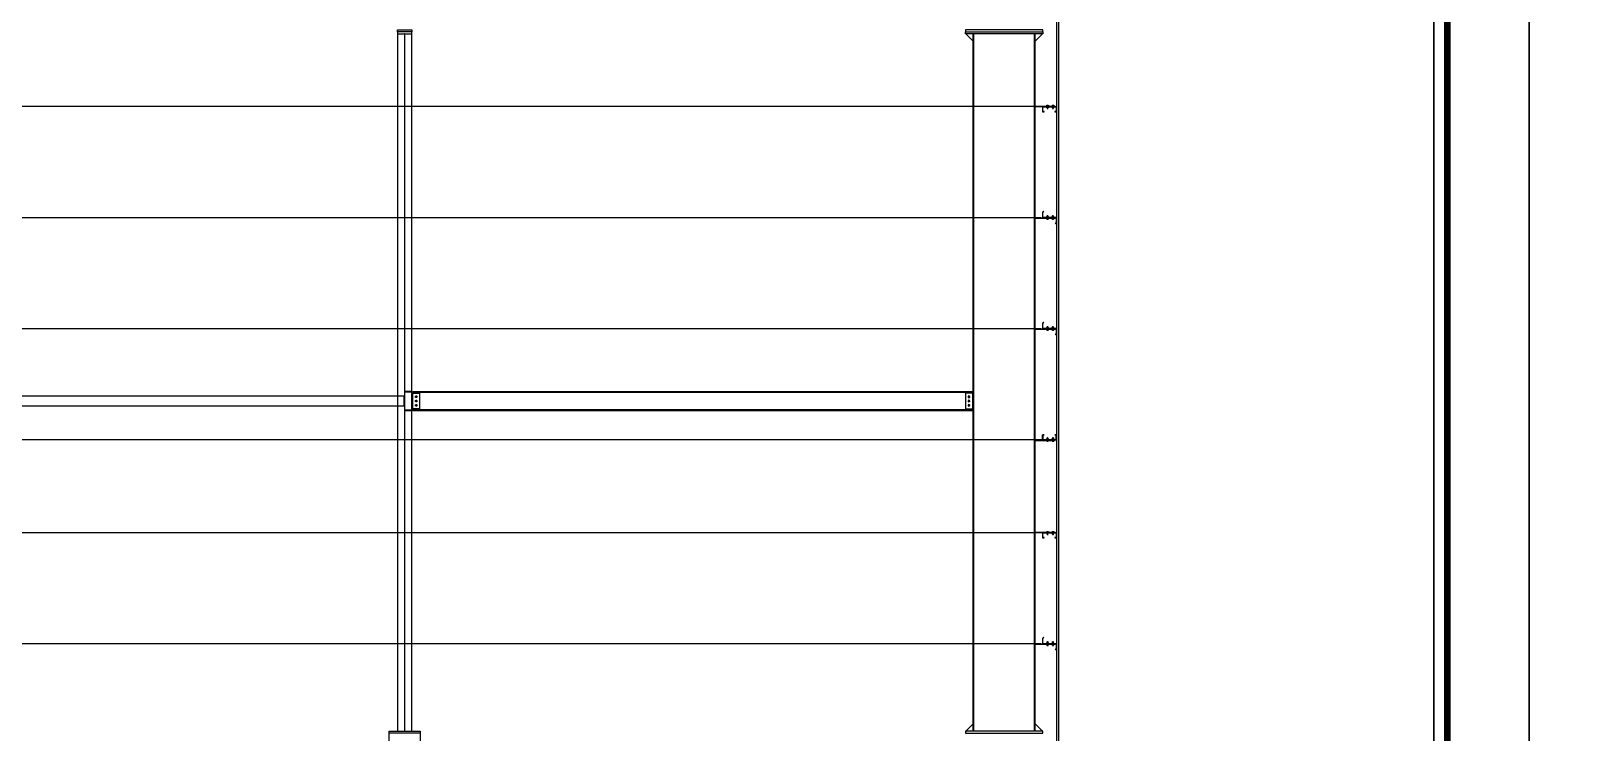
# Model space of a CAD drawing. Header units: inches. Extents: x 315041 to 662841, y -45540 to -35018.
# Drawn here: x 332980 to 333179.6, y -38502.9 to -38412.4 of the extents above; entities that cross this region are included whole.
import ezdxf

# ---------------------------------------------------------------- set-up
doc = ezdxf.new("R2010")
doc.units = ezdxf.units.IN
doc.header["$MEASUREMENT"] = 0
doc.linetypes.add('CENTER2', pattern=[28.575, 19.05, -3.175, 3.175, -3.175])
for name, color, linetype in [('2', 2, 'Continuous'), ('251', 251, 'Continuous'), ('3', 3, 'Continuous'), ('5', 5, 'Continuous'), ('6', 6, 'Continuous'), ('7', 7, 'Continuous'), ('8', 8, 'Continuous'), ('9', 9, 'Continuous'), ('BAO KHUNG', 31, 'Continuous')]:
    doc.layers.add(name, color=color, linetype=linetype)

# ---------------------------------------------------------------- blocks, each defined once
blk = doc.blocks.new('A$C75D82031')
at = {"layer": '2', "color": 157, "linetype": 'Continuous'}
blk.add_lwpolyline([(0, 420), (594, 420), (594, 0), (0, 0)], close=True, dxfattribs=at)
at = {"layer": '7', "color": 147, "linetype": 'Continuous'}
blk.add_lwpolyline([(12.33, 57.61), (581.67, 57.61), (581.67, 409.19), (12.33, 409.19)], close=True, dxfattribs=at)
at = {"layer": 'BAO KHUNG', "color": 167, "linetype": 'Continuous', "const_width": 0.871}
blk.add_lwpolyline([(10.59, 9.07), (583.41, 9.07), (583.41, 410.93), (10.59, 410.93)], close=True, dxfattribs=at)
blk = doc.blocks.new('A$C2C995D6F')
at = {"layer": '7'}
for p, q in [((0.25, 0.13), (0, 0.13)), ((0.13, 0.25), (0.13, 0))]:
    blk.add_line(p, q, dxfattribs=at)
blk.add_circle((0.13, 0.13), 0.0917, dxfattribs=at)
blk = doc.blocks.new('A$C6A7930B6')
at = {"layer": '2'}
h = blk.add_hatch(dxfattribs=at)
h.set_pattern_fill('ANSI31', color=256, scale=0.125, angle=-90, style=0)
h.set_pattern_definition([(315, (3303.04439, 11524.56439), (0.011048543456, 0.011048543456), [])])
h.paths.add_polyline_path([(1.5, 1.19), (1.5, 0.62), (0.02, 0.62), (0.02, 0.12), (0.13, 0.01), (0.12, 0), (0, 0.12), (0, 0.63), (1.48, 0.63), (1.48, 1.18), (1.37, 1.29), (1.38, 1.3)])
at = {"layer": '251'}
h = blk.add_hatch(color=256, dxfattribs=at)
h.paths.add_polyline_path([(0.31, 0.67), (0.31, 0.67, 0.192582), (0.33, 0.68, 0.192582), (0.35, 0.67)])
h.paths.add_polyline_path([(0.4, 0.67, 0.192582), (0.42, 0.68, 0.192582), (0.44, 0.67)])
h = blk.add_hatch(color=256, dxfattribs=at)
h.paths.add_polyline_path([(0.31, 0.45), (0.31, 0.45, 0.192582), (0.33, 0.46, 0.192582), (0.35, 0.45)])
h.paths.add_polyline_path([(0.4, 0.45, 0.192582), (0.42, 0.46, 0.192582), (0.44, 0.45)])
h = blk.add_hatch(color=256, dxfattribs=at)
h.paths.add_polyline_path([(0.9, 0.67), (0.89, 0.67, 0.192582), (0.92, 0.68, 0.192582), (0.94, 0.67)])
h.paths.add_polyline_path([(0.98, 0.67, 0.192582), (1, 0.68, 0.192582), (1.02, 0.67)])
h = blk.add_hatch(color=256, dxfattribs=at)
h.paths.add_polyline_path([(0.9, 0.45), (0.89, 0.45, 0.192582), (0.92, 0.46, 0.192582), (0.94, 0.45)])
h.paths.add_polyline_path([(0.98, 0.45, 0.192582), (1, 0.46, 0.192582), (1.02, 0.45)])
at = {"layer": '9', "linetype": 'Continuous'}
h = blk.add_hatch(dxfattribs=at)
h.set_pattern_fill('ANSI31', color=250, scale=0.25, angle=-90, style=0)
h.set_pattern_definition([(315, (3302.900187, 11527.014995), (0.02209708691, 0.02209708691), [])])
h.paths.add_polyline_path([(2.29, 0.55), (2.29, 0.62), (0.13, 0.62), (0.13, 0.55)])
at = {"layer": '2'}
blk.add_lwpolyline([(1.5, 1.19), (1.5, 0.62), (0.02, 0.62), (0.02, 0.12), (0.13, 0.01), (0.12, 0), (0, 0.12), (0, 0.63), (1.48, 0.63), (1.48, 1.18), (1.37, 1.29), (1.38, 1.3)], close=True, dxfattribs=at)
at = {"layer": '5', "linetype": 'CENTER2', "ltscale": 0.2}
for p, q in [((0.38, 0.44), (0.38, 0.86)), ((0.96, 0.44), (0.96, 0.86))]:
    blk.add_line(p, q, dxfattribs=at)
at = {"layer": '6'}
blk.add_lwpolyline([(2.29, 0.55), (2.29, 0.62), (0.13, 0.62), (0.13, 0.55), (2.29, 0.55)], dxfattribs=at)
at = {"layer": '8'}
for p, q in [((0.29, 0.68), (0.29, 0.74)), ((0.29, 0.46), (0.29, 0.53)), ((0.44, 0.75), (0.31, 0.75)), ((0.44, 0.67), (0.31, 0.67)), ((0.44, 0.55), (0.31, 0.55)), ((0.44, 0.53), (0.31, 0.53)), ((0.44, 0.45), (0.31, 0.45)), ((0.34, 0.83), (0.33, 0.82)), ((0.33, 0.82), (0.34, 0.82)), ((0.34, 0.77), (0.33, 0.76)), ((0.33, 0.76), (0.33, 0.75)), ((0.33, 0.68), (0.33, 0.74)), ((0.33, 0.68), (0.33, 0.74)), ((0.33, 0.63), (0.33, 0.55)), ((0.33, 0.46), (0.33, 0.53)), ((0.33, 0.46), (0.33, 0.53)), ((0.42, 0.84), (0.34, 0.84)), ((0.34, 0.83), (0.34, 0.84)), ((0.34, 0.83), (0.38, 0.83)), ((0.35, 0.76), (0.42, 0.77)), ((0.43, 0.76), (0.35, 0.76)), ((0.38, 0.84), (0.38, 0.83)), ((0.38, 0.83), (0.38, 0.84)), ((0.42, 0.84), (0.42, 0.83)), ((0.42, 0.83), (0.42, 0.83)), ((0.42, 0.78), (0.43, 0.77)), ((0.42, 0.77), (0.43, 0.76)), ((0.43, 0.77), (0.42, 0.77)), ((0.42, 0.68), (0.42, 0.74)), ((0.42, 0.46), (0.42, 0.53)), ((0.43, 0.76), (0.43, 0.75)), ((0.43, 0.63), (0.43, 0.55)), ((0.46, 0.68), (0.46, 0.74)), ((0.46, 0.46), (0.46, 0.53)), ((0.87, 0.68), (0.87, 0.74)), ((0.87, 0.46), (0.87, 0.53)), ((1.02, 0.75), (0.89, 0.75)), ((1.02, 0.53), (0.89, 0.53)), ((1.02, 0.67), (0.9, 0.67)), ((1.02, 0.55), (0.9, 0.55)), ((1.02, 0.45), (0.9, 0.45)), ((0.92, 0.83), (0.91, 0.82)), ((0.91, 0.82), (0.92, 0.82)), ((0.92, 0.77), (0.91, 0.76)), ((0.91, 0.76), (0.91, 0.75)), ((0.91, 0.63), (0.91, 0.55)), ((1, 0.84), (0.92, 0.84)), ((0.92, 0.83), (0.92, 0.84)), ((0.92, 0.83), (0.96, 0.83)), ((0.92, 0.68), (0.92, 0.74)), ((0.92, 0.68), (0.92, 0.74)), ((0.92, 0.46), (0.92, 0.53)), ((0.92, 0.46), (0.92, 0.53)), ((0.93, 0.76), (1, 0.77)), ((1.01, 0.76), (0.93, 0.76)), ((0.96, 0.84), (0.96, 0.83)), ((0.96, 0.83), (0.96, 0.84)), ((1, 0.84), (1, 0.83)), ((1, 0.83), (1, 0.83)), ((1, 0.78), (1.01, 0.77)), ((1, 0.77), (1.01, 0.76)), ((1.01, 0.77), (1, 0.77)), ((1, 0.68), (1, 0.74)), ((1, 0.46), (1, 0.53)), ((1.01, 0.76), (1.01, 0.75)), ((1.01, 0.63), (1.01, 0.55)), ((1.05, 0.68), (1.05, 0.74)), ((1.05, 0.46), (1.05, 0.53))]:
    blk.add_line(p, q, dxfattribs=at)
for points in [[(0.28, 0.65), (0.28, 0.67), (0.47, 0.67), (0.47, 0.65)], [(0.28, 0.53), (0.28, 0.55), (0.47, 0.55), (0.47, 0.53)], [(0.34, 0.82), (0.33, 0.81), (0.34, 0.8), (0.42, 0.81), (0.43, 0.82), (0.42, 0.83)], [(0.34, 0.8), (0.33, 0.79), (0.34, 0.79), (0.42, 0.8), (0.43, 0.8), (0.42, 0.81)], [(0.34, 0.79), (0.33, 0.78), (0.34, 0.77), (0.42, 0.78), (0.43, 0.79), (0.42, 0.8)], [(0.86, 0.65), (0.86, 0.67), (1.06, 0.67), (1.06, 0.65)], [(0.86, 0.53), (0.86, 0.55), (1.06, 0.55), (1.06, 0.53)], [(0.92, 0.82), (0.91, 0.81), (0.92, 0.8), (1, 0.81), (1.01, 0.82), (1, 0.83)], [(0.92, 0.8), (0.91, 0.79), (0.92, 0.79), (1, 0.8), (1.01, 0.8), (1, 0.81)], [(0.92, 0.79), (0.91, 0.78), (0.92, 0.77), (1, 0.78), (1.01, 0.79), (1, 0.8)]]:
    blk.add_lwpolyline(points, close=True, dxfattribs=at)
for centre, start, end in [((0.31, 0.72), 46.3972, 133.6028), ((0.31, 0.7), 226.3972, 313.6028), ((0.31, 0.5), 46.3972, 133.6028), ((0.31, 0.49), 226.3972, 313.6028), ((0.35, 0.72), 90, 133.6028), ((0.35, 0.7), 226.3972, 270), ((0.35, 0.5), 90, 133.6028), ((0.35, 0.49), 226.3972, 270), ((0.4, 0.72), 46.3972, 90), ((0.4, 0.7), 270, 313.6028), ((0.4, 0.5), 46.3972, 90), ((0.4, 0.49), 270, 313.6028), ((0.44, 0.72), 46.3972, 133.6028), ((0.44, 0.7), 226.3972, 313.6028), ((0.44, 0.5), 46.3972, 133.6028), ((0.44, 0.49), 226.3972, 313.6028), ((0.89, 0.72), 46.3972, 133.6028), ((0.89, 0.7), 226.3972, 313.6028), ((0.89, 0.5), 46.3972, 133.6028), ((0.89, 0.49), 226.3972, 313.6028), ((0.94, 0.72), 90, 133.6028), ((0.94, 0.7), 226.3972, 270), ((0.94, 0.5), 90, 133.6028), ((0.94, 0.49), 226.3972, 270), ((0.98, 0.72), 46.3972, 90), ((0.98, 0.7), 270, 313.6028), ((0.98, 0.5), 46.3972, 90), ((0.98, 0.49), 270, 313.6028), ((1.02, 0.72), 46.3972, 133.6028), ((1.02, 0.7), 226.3972, 313.6028), ((1.02, 0.5), 46.3972, 133.6028), ((1.02, 0.49), 226.3972, 313.6028)]:
    blk.add_arc(centre, 0.0314, start, end, dxfattribs=at)
blk = doc.blocks.new('*U148')
at = {"layer": '251'}
h = blk.add_hatch(color=256, dxfattribs=at)
h.paths.add_polyline_path([(-0.05, -0.04), (-0.05, -0.04, -0.192582), (-0.05, -0.03, -0.192582), (-0.05, -0.01)])
h.paths.add_polyline_path([(-0.05, 0.01, -0.192582), (-0.05, 0.03, -0.192582), (-0.05, 0.04)])
h = blk.add_hatch(color=256, dxfattribs=at)
h.paths.add_polyline_path([(0.07, -0.04), (0.07, -0.04, -0.192582), (0.07, -0.03, -0.192582), (0.07, -0.01)])
h.paths.add_polyline_path([(0.07, 0.01, -0.192582), (0.07, 0.03, -0.192582), (0.07, 0.04)])
at = {"layer": '5', "linetype": 'CENTER2', "ltscale": 0.2}
blk.add_line((-0.08, 0), (0.21, 0), dxfattribs=at)
at = {"layer": '8'}
for p, q in [((-0.05, 0.06), (-0.01, 0.06)), ((-0.05, 0.04), (-0.05, -0.04)), ((-0.05, 0.03), (-0.01, 0.03)), ((0, 0.04), (0, -0.04)), ((0.06, 0.03), (0, 0.03)), ((0.06, -0.07), (0.06, 0.07)), ((0.06, 0.07), (0.07, 0.07)), ((0.07, -0.07), (0.07, 0.07)), ((0.07, 0.06), (0.11, 0.06)), ((0.07, 0.04), (0.07, -0.04)), ((0.07, 0.03), (0.11, 0.03)), ((0.12, 0.04), (0.12, -0.04)), ((0.13, 0.03), (0.12, 0.03)), ((0.13, 0.03), (0.13, 0.03)), ((0.14, 0.03), (0.13, 0.03)), ((0.13, 0.03), (0.13, -0.02)), ((0.13, -0.02), (0.13, 0.03)), ((0.14, 0.03), (0.14, 0.03)), ((0.18, 0.03), (0.17, 0.03)), ((0.18, 0.03), (0.18, -0.03)), ((0.18, 0.03), (0.18, 0.03)), ((0.18, -0.03), (0.18, 0)), ((0.18, 0), (0.18, 0)), ((0.18, 0), (0.18, 0)), ((-0.05, -0.03), (-0.01, -0.03)), ((-0.05, -0.03), (-0.01, -0.03)), ((-0.05, -0.06), (-0.01, -0.06)), ((0.06, -0.03), (0, -0.03)), ((0.06, -0.07), (0.07, -0.07)), ((0.07, -0.03), (0.11, -0.03)), ((0.07, -0.03), (0.11, -0.03)), ((0.07, -0.06), (0.11, -0.06)), ((0.13, -0.03), (0.12, -0.03)), ((0.14, -0.03), (0.13, -0.03)), ((0.17, -0.03), (0.17, -0.03)), ((0.18, -0.03), (0.17, -0.03)), ((0.18, -0.03), (0.18, -0.03))]:
    blk.add_line(p, q, dxfattribs=at)
for points in [[(0.15, -0.03), (0.14, -0.03), (0.14, -0.03), (0.14, 0.03), (0.15, 0.03), (0.15, 0.03)], [(0.16, -0.03), (0.15, -0.03), (0.15, -0.03), (0.15, 0.03), (0.16, 0.03), (0.16, 0.03)], [(0.17, -0.03), (0.16, -0.03), (0.16, -0.03), (0.16, 0.03), (0.17, 0.03), (0.17, 0.03)]]:
    blk.add_lwpolyline(points, close=True, dxfattribs=at)
for centre, start, end in [((-0.03, 0.04), 136.3972, 223.6028), ((-0.03, 0.01), 136.3972, 180), ((-0.02, 0.04), 316.3972, 43.6028), ((-0.02, 0.01), 0, 43.6028), ((0.09, 0.04), 136.3972, 223.6028), ((0.09, 0.01), 136.3972, 180), ((0.1, 0.04), 316.3972, 43.6028), ((0.1, 0.01), 0, 43.6028), ((-0.03, -0.01), 180, 223.6028), ((-0.03, -0.04), 136.3972, 223.6028), ((-0.02, -0.01), 316.3972, 0), ((-0.02, -0.04), 316.3972, 43.6028), ((0.09, -0.01), 180, 223.6028), ((0.09, -0.04), 136.3972, 223.6028), ((0.1, -0.01), 316.3972, 0), ((0.1, -0.04), 316.3972, 43.6028)]:
    blk.add_arc(centre, 0.0209, start, end, dxfattribs=at)
blk = doc.blocks.new('*U149')
at = {"layer": '251'}
h = blk.add_hatch(color=256, dxfattribs=at)
h.paths.add_polyline_path([(-0.05, -0.04), (-0.05, -0.04, -0.192582), (-0.05, -0.03, -0.192582), (-0.05, -0.01)])
h.paths.add_polyline_path([(-0.05, 0.01, -0.192582), (-0.05, 0.03, -0.192582), (-0.05, 0.04)])
h = blk.add_hatch(color=256, dxfattribs=at)
h.paths.add_polyline_path([(0.07, -0.04), (0.07, -0.04, -0.192582), (0.07, -0.03, -0.192582), (0.07, -0.01)])
h.paths.add_polyline_path([(0.07, 0.01, -0.192582), (0.07, 0.03, -0.192582), (0.07, 0.04)])
at = {"layer": '5', "linetype": 'CENTER2', "ltscale": 0.2}
blk.add_line((-0.08, 0), (0.21, 0), dxfattribs=at)
at = {"layer": '8'}
for p, q in [((-0.05, 0.06), (-0.01, 0.06)), ((-0.05, 0.04), (-0.05, -0.04)), ((-0.05, 0.03), (-0.01, 0.03)), ((0, 0.04), (0, -0.04)), ((0.06, 0.03), (0, 0.03)), ((0.06, -0.07), (0.06, 0.07)), ((0.06, 0.07), (0.07, 0.07)), ((0.07, -0.07), (0.07, 0.07)), ((0.07, 0.06), (0.11, 0.06)), ((0.07, 0.04), (0.07, -0.04)), ((0.07, 0.03), (0.11, 0.03)), ((0.12, 0.04), (0.12, -0.04)), ((0.13, 0.03), (0.12, 0.03)), ((0.13, 0.03), (0.13, 0.03)), ((0.14, 0.03), (0.13, 0.03)), ((0.13, 0.03), (0.13, -0.02)), ((0.13, -0.02), (0.13, 0.03)), ((0.14, 0.03), (0.14, 0.03)), ((0.18, 0.03), (0.17, 0.03)), ((0.18, 0.03), (0.18, -0.03)), ((0.18, 0.03), (0.18, 0.03)), ((0.18, -0.03), (0.18, 0)), ((0.18, 0), (0.18, 0)), ((0.18, 0), (0.18, 0)), ((-0.05, -0.03), (-0.01, -0.03)), ((-0.05, -0.03), (-0.01, -0.03)), ((-0.05, -0.06), (-0.01, -0.06)), ((0.06, -0.03), (0, -0.03)), ((0.06, -0.07), (0.07, -0.07)), ((0.07, -0.03), (0.11, -0.03)), ((0.07, -0.03), (0.11, -0.03)), ((0.07, -0.06), (0.11, -0.06)), ((0.13, -0.03), (0.12, -0.03)), ((0.14, -0.03), (0.13, -0.03)), ((0.17, -0.03), (0.17, -0.03)), ((0.18, -0.03), (0.17, -0.03)), ((0.18, -0.03), (0.18, -0.03))]:
    blk.add_line(p, q, dxfattribs=at)
for points in [[(0.15, -0.03), (0.14, -0.03), (0.14, -0.03), (0.14, 0.03), (0.15, 0.03), (0.15, 0.03)], [(0.16, -0.03), (0.15, -0.03), (0.15, -0.03), (0.15, 0.03), (0.16, 0.03), (0.16, 0.03)], [(0.17, -0.03), (0.16, -0.03), (0.16, -0.03), (0.16, 0.03), (0.17, 0.03), (0.17, 0.03)]]:
    blk.add_lwpolyline(points, close=True, dxfattribs=at)
for centre, start, end in [((-0.03, 0.04), 136.3972, 223.6028), ((-0.03, 0.01), 136.3972, 180), ((-0.02, 0.04), 316.3972, 43.6028), ((-0.02, 0.01), 0, 43.6028), ((0.09, 0.04), 136.3972, 223.6028), ((0.09, 0.01), 136.3972, 180), ((0.1, 0.04), 316.3972, 43.6028), ((0.1, 0.01), 0, 43.6028), ((-0.03, -0.01), 180, 223.6028), ((-0.03, -0.04), 136.3972, 223.6028), ((-0.02, -0.01), 316.3972, 0), ((-0.02, -0.04), 316.3972, 43.6028), ((0.09, -0.01), 180, 223.6028), ((0.09, -0.04), 136.3972, 223.6028), ((0.1, -0.01), 316.3972, 0), ((0.1, -0.04), 316.3972, 43.6028)]:
    blk.add_arc(centre, 0.0209, start, end, dxfattribs=at)
blk = doc.blocks.new('A$C174458B3')
at = {"layer": '2'}
blk.add_lwpolyline([(1.33, 0.02), (1.48, 0.02), (1.48, 0.52), (0.02, 0.52), (0.02, 0.02), (0.17, 0.02), (0.17, 0), (0, 0), (0, 0.54), (1.5, 0.54), (1.5, 0), (1.33, 0), (1.33, 0.02)], dxfattribs=at)
at = {"layer": '5'}
blk.add_lwpolyline([(2.29, 0.54), (2.29, 0.61), (0.13, 0.61), (0.13, 0.54), (2.29, 0.54)], dxfattribs=at)
at = {"layer": '251', "color": 147, "xscale": 1.5, "yscale": 1.5, "zscale": 1.5, "rotation": 270}
for name, p in [('*U149', (0.38, 0.61)), ('*U148', (0.96, 0.61))]:
    blk.add_blockref(name, p, dxfattribs=at)

msp = doc.modelspace()

# ---------------------------------------------------------------- linework, layer by layer
at = {"color": 8}
msp.add_lwpolyline([(332876.4423, -38287.5287), (333161.1113, -38287.5287), (333161.1113, -38639.1085), (332876.4423, -38639.1085)], close=True, dxfattribs=at)
at = {"layer": '2', "color": 9}
for p, q in [((333110.3926, -38422.1749), (332946.0938, -38422.1749)), ((333110.3926, -38436.5083), (332946.0938, -38436.5083)), ((333110.3926, -38450.8416), (332946.0938, -38450.8416)), ((333110.3926, -38465.1749), (332946.0938, -38465.1749)), ((333110.3926, -38477.1749), (332946.0938, -38477.1749)), ((333110.3926, -38491.5083), (332946.0938, -38491.5083))]:
    msp.add_line(p, q, dxfattribs=at)
at = {"layer": '3', "color": 9}
msp.add_lwpolyline([(333112.3942, -38561.1758), (333112.6942, -38561.1758), (333112.6942, -38300.1758), (333112.3942, -38300.1758)], close=True, dxfattribs=at)
at = {"layer": '6', "color": 9}
msp.add_lwpolyline([(333101.6442, -38459.1758), (333100.6442, -38459.1758), (333100.6442, -38461.1758), (333101.6442, -38461.1758)], close=True, dxfattribs=at)
at = {"layer": '8', "color": 9}
for p, q in [((333101.6442, -38413.7258), (333100.6942, -38412.7758)), ((333101.6442, -38502.7758), (333101.6442, -38412.7758)), ((333101.7242, -38502.7758), (333101.7242, -38412.7758)), ((333109.5642, -38502.7758), (333109.5642, -38412.7758)), ((333109.6442, -38502.7758), (333109.6442, -38412.7758)), ((333109.6442, -38413.7258), (333110.5942, -38412.7758)), ((333101.6442, -38501.8258), (333100.6942, -38502.7758)), ((333109.6442, -38501.8258), (333110.5942, -38502.7758))]:
    msp.add_line(p, q, dxfattribs=at)
for points in [[(333027.3138, -38412.2758), (333029.1738, -38412.2758), (333029.1738, -38412.5258), (333027.3138, -38412.5258)], [(333027.3138, -38502.7758), (333029.1738, -38502.7758), (333029.1738, -38412.5258), (333027.3138, -38412.5258)], [(333027.3138, -38412.7758), (333029.1738, -38412.7758), (333029.1738, -38412.5258), (333027.3138, -38412.5258)], [(333028.2738, -38412.7758), (333028.2138, -38412.7758), (333028.2138, -38502.7758), (333028.2738, -38502.7758)], [(333110.6442, -38412.2758), (333100.6442, -38412.2758), (333100.6442, -38412.5258), (333110.6442, -38412.5258)], [(333110.6442, -38412.7758), (333100.6442, -38412.7758), (333100.6442, -38412.5258), (333110.6442, -38412.5258)], [(332954.8438, -38460.8108), (333028.1938, -38460.8108), (333028.1938, -38459.5408), (332954.8438, -38459.5408)], [(333028.2738, -38459.0058), (333029.1738, -38459.0058), (333029.1738, -38458.9258), (333028.2738, -38458.9258)], [(333101.5442, -38461.4258), (333029.2738, -38461.4258), (333029.2738, -38458.9258), (333101.5442, -38458.9258)], [(333028.2738, -38461.3458), (333029.1738, -38461.3458), (333029.1738, -38461.4258), (333028.2738, -38461.4258)], [(333026.2438, -38502.7758), (333030.2438, -38502.7758), (333030.2438, -38503.0258), (333026.2438, -38503.0258)], [(333110.6442, -38502.7758), (333100.6442, -38502.7758), (333100.6442, -38503.0258), (333110.6442, -38503.0258)]]:
    msp.add_lwpolyline(points, close=True, dxfattribs=at)
msp.add_lwpolyline([(333028.2738, -38459.0058), (333029.1738, -38459.0058), (333029.1738, -38459.0758, 0.41421356), (333029.2738, -38459.1758), (333030.1738, -38459.1758), (333030.1738, -38461.1758), (333029.2738, -38461.1758, 0.41421356), (333029.1738, -38461.2758), (333029.1738, -38461.3458), (333028.2738, -38461.3458), (333028.2738, -38459.0058)], format="xyb", dxfattribs=at)
for points in [[(333029.2738, -38459.0258), (333101.5442, -38459.0258)], [(333101.5442, -38461.3258), (333029.2738, -38461.3258)], [(333030.2438, -38502.7758), (333030.2438, -38593.2758), (333026.2438, -38593.2758), (333026.2438, -38502.7758)]]:
    msp.add_lwpolyline(points, dxfattribs=at)

# ---------------------------------------------------------------- block references
at = {"color": 1}
for p in [(332579.4423, -38696.7186), (333173.4423, -38696.7186)]:
    msp.add_blockref('A$C75D82031', p, dxfattribs=at)
at = {"layer": '2', "color": 9, "xscale": -1.200000000011642, "yscale": 1.19999999999709, "zscale": 1.2}
for name, p in [('A$C174458B3', (333112.3927, -38422.8249)), ('A$C6A7930B6', (333112.3927, -38437.2507)), ('A$C6A7930B6', (333112.3927, -38451.584)), ('A$C2C995D6F', (333101.2453, -38459.7769)), ('A$C2C995D6F', (333101.2453, -38460.3269)), ('A$C2C995D6F', (333101.2453, -38460.8769)), ('A$C174458B3', (333112.3927, -38477.8249)), ('A$C6A7930B6', (333112.3927, -38492.2507))]:
    msp.add_blockref(name, p, dxfattribs=at)
at = {"layer": '2', "color": 9, "xscale": 1.200000000011642, "yscale": 1.19999999999709, "zscale": 1.2, "rotation": 180}
msp.add_blockref('A$C174458B3', (333112.3927, -38464.5249), dxfattribs=at)
at = {"layer": '8', "color": 9, "xscale": 1.200000000011642, "yscale": 1.19999999999709, "zscale": 1.2}
for p in [(333029.5727, -38459.7769), (333029.5727, -38460.3269), (333029.5727, -38460.8769)]:
    msp.add_blockref('A$C2C995D6F', p, dxfattribs=at)

doc.saveas('drawing.dxf')
